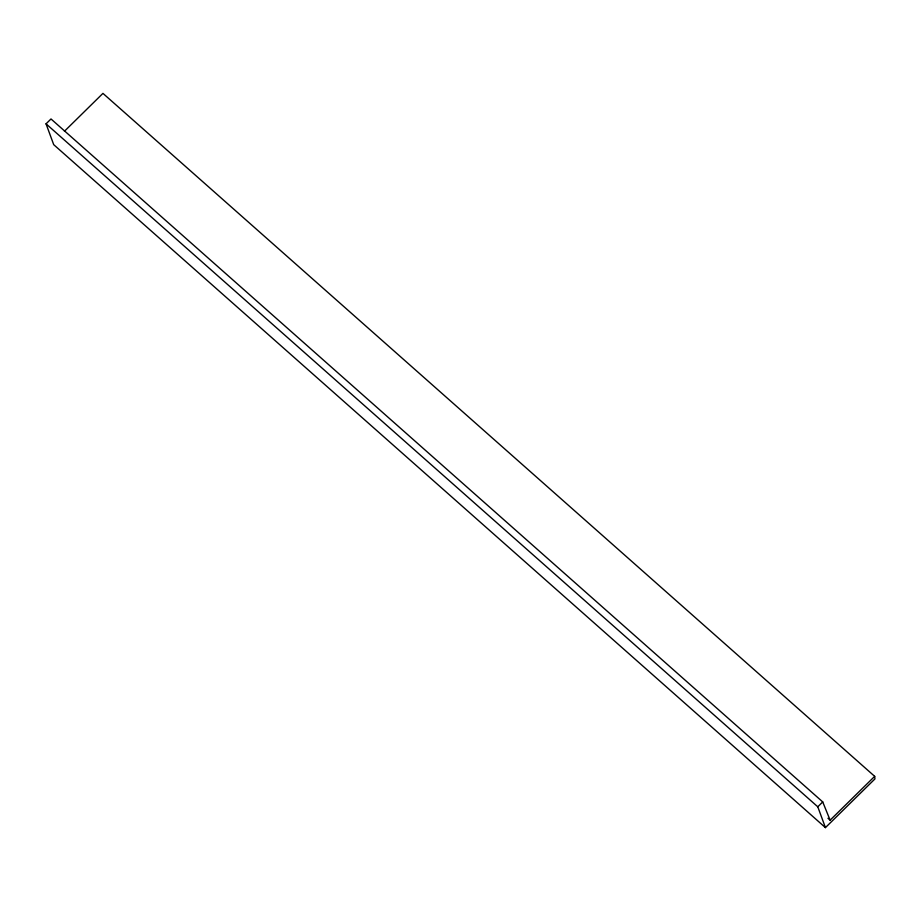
<?xml version="1.0" encoding="UTF-8"?>
<svg xmlns="http://www.w3.org/2000/svg" width="921" height="921" viewBox="0 0 921 921"><rect width="100%" height="100%" fill="white"/><g stroke="black" fill="none" stroke-linecap="round" stroke-linejoin="round"><path stroke-width="1.38" d="M874.685 776.345L874.95 778.913L825.435 827.622L53.706 144.655L46.05 123.828L51 118.959L822.729 801.926L830.12 820.174L874.685 776.345L102.945 93.378L64.458 131.243M825.435 827.622L817.779 806.796L822.729 801.926M46.05 123.828L817.779 806.796M827.967 818.274L830.12 820.174"/></g></svg>
